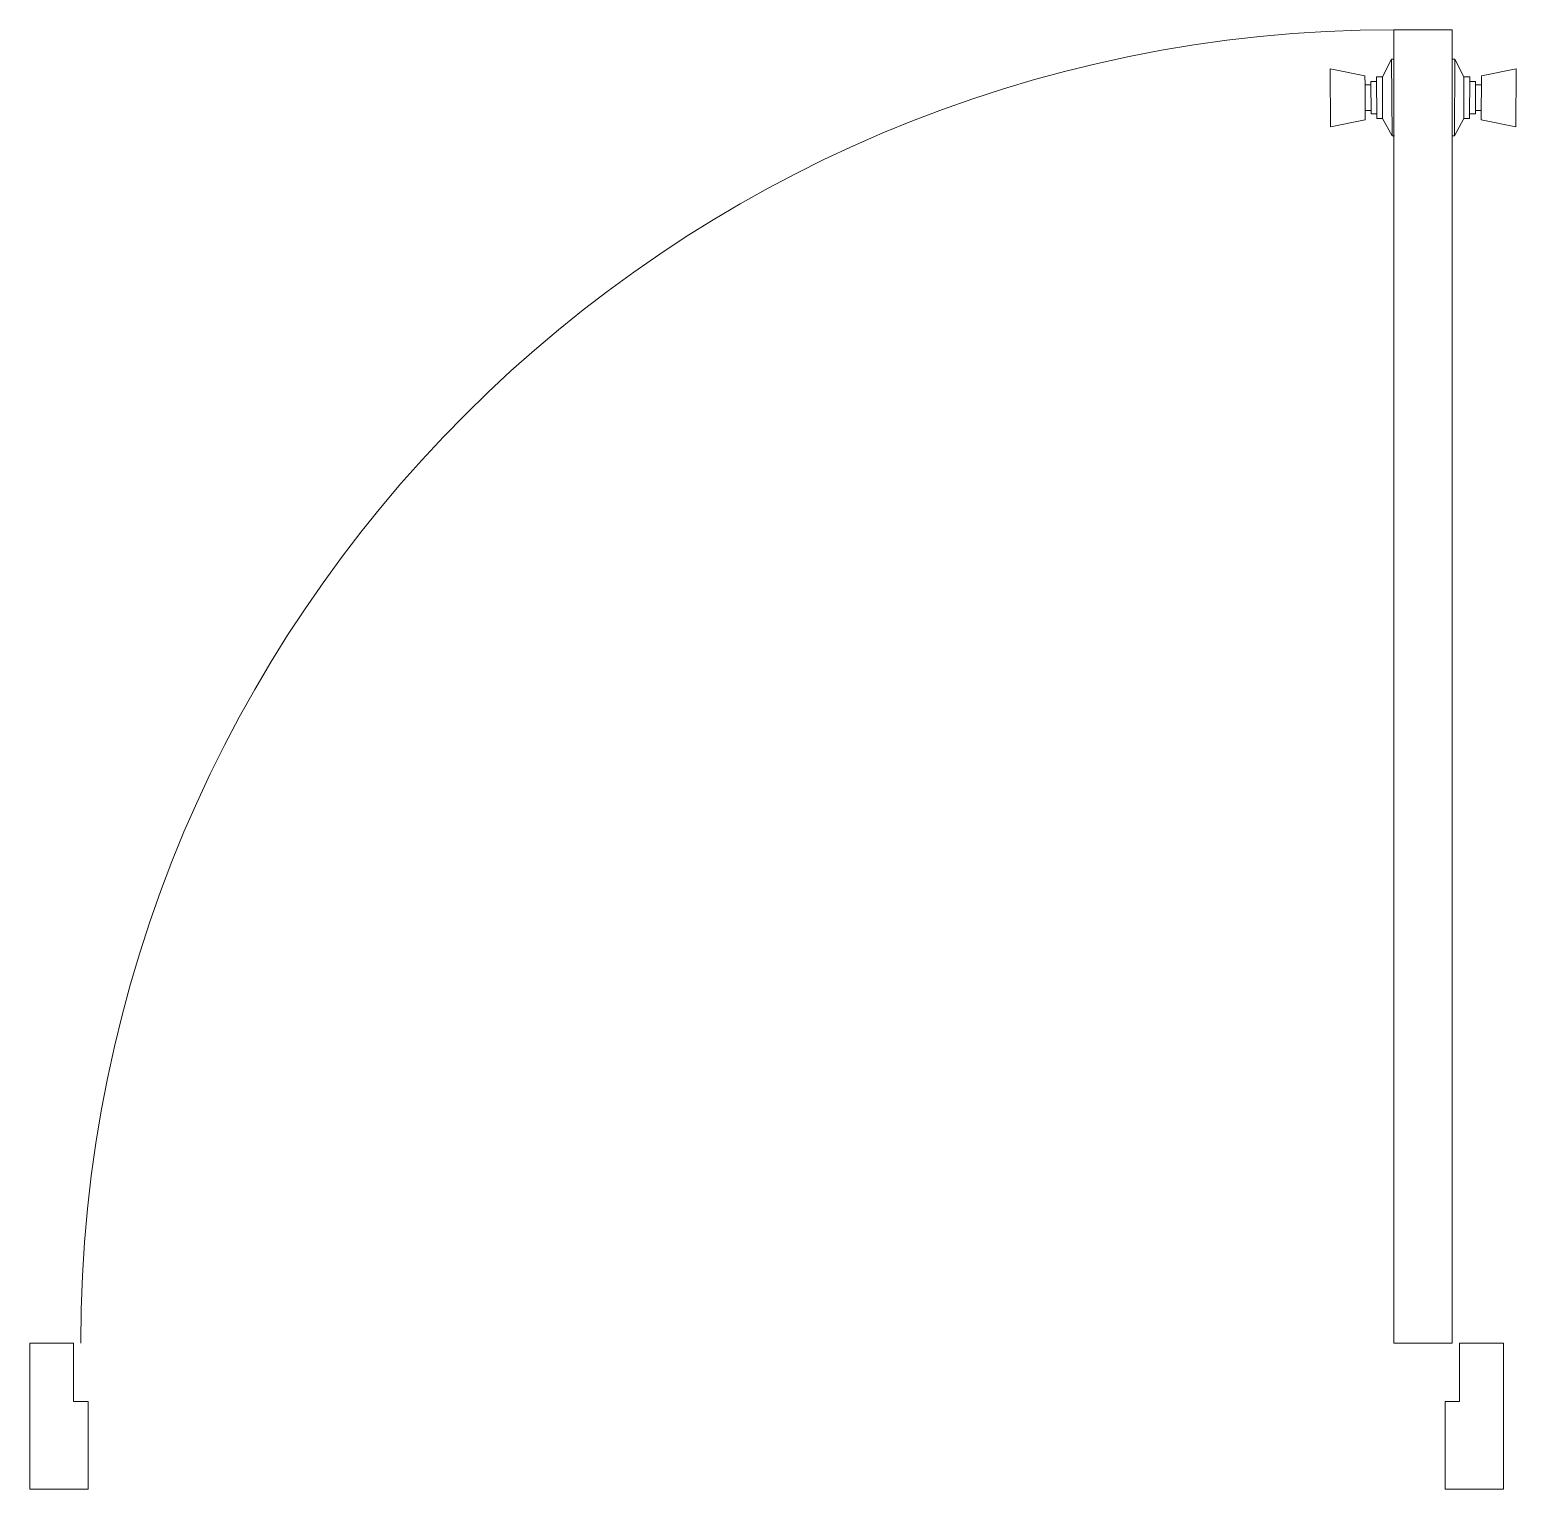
# Model space of a CAD drawing. Header units: metres. Extents: x 1041.08 to 1042.1, y 316.33 to 317.33.
import ezdxf

# ---------------------------------------------------------------- set-up
doc = ezdxf.new("R2010")
doc.units = ezdxf.units.M
doc.header["$LTSCALE"] = 0.3
doc.layers.get('0').update_dxf_attribs({"lineweight": 9})

msp = doc.modelspace()

# ---------------------------------------------------------------- linework, layer by layer
at = {"lineweight": 9}
for p, q in [((1042.0107, 317.3112), (1042.0045, 317.2992)), ((1042.0123, 317.3112), (1042.0107, 317.3112)), ((1042.0111, 317.2587), (1042.0107, 317.3112)), ((1042.0525, 317.3112), (1042.0541, 317.3112)), ((1042.0538, 317.2587), (1042.0541, 317.3112)), ((1042.0541, 317.3112), (1042.0604, 317.2992)), ((1041.9686, 317.3045), (1041.9689, 317.2648)), ((1041.9925, 317.2999), (1041.9686, 317.3045)), ((1041.9926, 317.2936), (1041.9925, 317.2999)), ((1042.0045, 317.2992), (1042.0005, 317.2992)), ((1042.0005, 317.296), (1042.0005, 317.2992)), ((1042.0046, 317.2706), (1042.0045, 317.2992)), ((1042.0602, 317.2706), (1042.0604, 317.2992)), ((1042.0604, 317.2992), (1042.0644, 317.2992)), ((1042.0644, 317.296), (1042.0644, 317.2992)), ((1042.0723, 317.2999), (1042.0962, 317.3045)), ((1042.0723, 317.2936), (1042.0723, 317.2999)), ((1042.0962, 317.3045), (1042.096, 317.2648)), ((1041.9965, 317.2936), (1041.9926, 317.2936)), ((1041.9927, 317.2761), (1041.9926, 317.2936)), ((1041.9965, 317.2936), (1041.9965, 317.296)), ((1042.0005, 317.296), (1041.9965, 317.296)), ((1041.9967, 317.2761), (1041.9965, 317.2936)), ((1042.0006, 317.2737), (1042.0005, 317.296)), ((1042.0642, 317.2737), (1042.0644, 317.296)), ((1042.0644, 317.296), (1042.0683, 317.296)), ((1042.0682, 317.2761), (1042.0683, 317.2936)), ((1042.0683, 317.2936), (1042.0683, 317.296)), ((1042.0683, 317.2936), (1042.0723, 317.2936)), ((1042.0722, 317.2761), (1042.0723, 317.2936)), ((1041.9927, 317.2697), (1041.9689, 317.2648)), ((1041.9967, 317.2761), (1041.9927, 317.2761)), ((1041.9927, 317.2761), (1041.9927, 317.2697)), ((1041.9967, 317.2761), (1041.9967, 317.2737)), ((1042.0006, 317.2737), (1041.9967, 317.2737)), ((1042.0006, 317.2737), (1042.0007, 317.2706)), ((1042.0046, 317.2706), (1042.0007, 317.2706)), ((1042.0111, 317.2587), (1042.0046, 317.2706)), ((1042.0538, 317.2587), (1042.0602, 317.2706)), ((1042.0602, 317.2706), (1042.0642, 317.2706)), ((1042.0642, 317.2737), (1042.0642, 317.2706)), ((1042.0642, 317.2737), (1042.0682, 317.2737)), ((1042.0682, 317.2761), (1042.0682, 317.2737)), ((1042.0682, 317.2761), (1042.0722, 317.2761)), ((1042.0722, 317.2761), (1042.0721, 317.2697)), ((1042.0721, 317.2697), (1042.096, 317.2648)), ((1042.0127, 317.2587), (1042.0111, 317.2587)), ((1042.0522, 317.2587), (1042.0538, 317.2587))]:
    msp.add_line(p, q, dxfattribs=at)
at = {"lineweight": 9, "ltscale": 0.3}
for points in [[(1042.0124, 316.4314), (1042.0524, 316.4314), (1042.0524, 317.3314), (1042.0124, 317.3314)], [(1041.1074, 316.4314), (1041.1074, 316.3914), (1041.1174, 316.3914), (1041.1174, 316.3314), (1041.0774, 316.3314), (1041.0774, 316.4314)], [(1042.0574, 316.4314), (1042.0574, 316.3914), (1042.0474, 316.3914), (1042.0474, 316.3314), (1042.0874, 316.3314), (1042.0874, 316.4314)]]:
    msp.add_lwpolyline(points, close=True, dxfattribs=at)
msp.add_arc((1042.0124, 316.4314), 0.9, 90, 180, dxfattribs=at)

doc.saveas('drawing.dxf')
